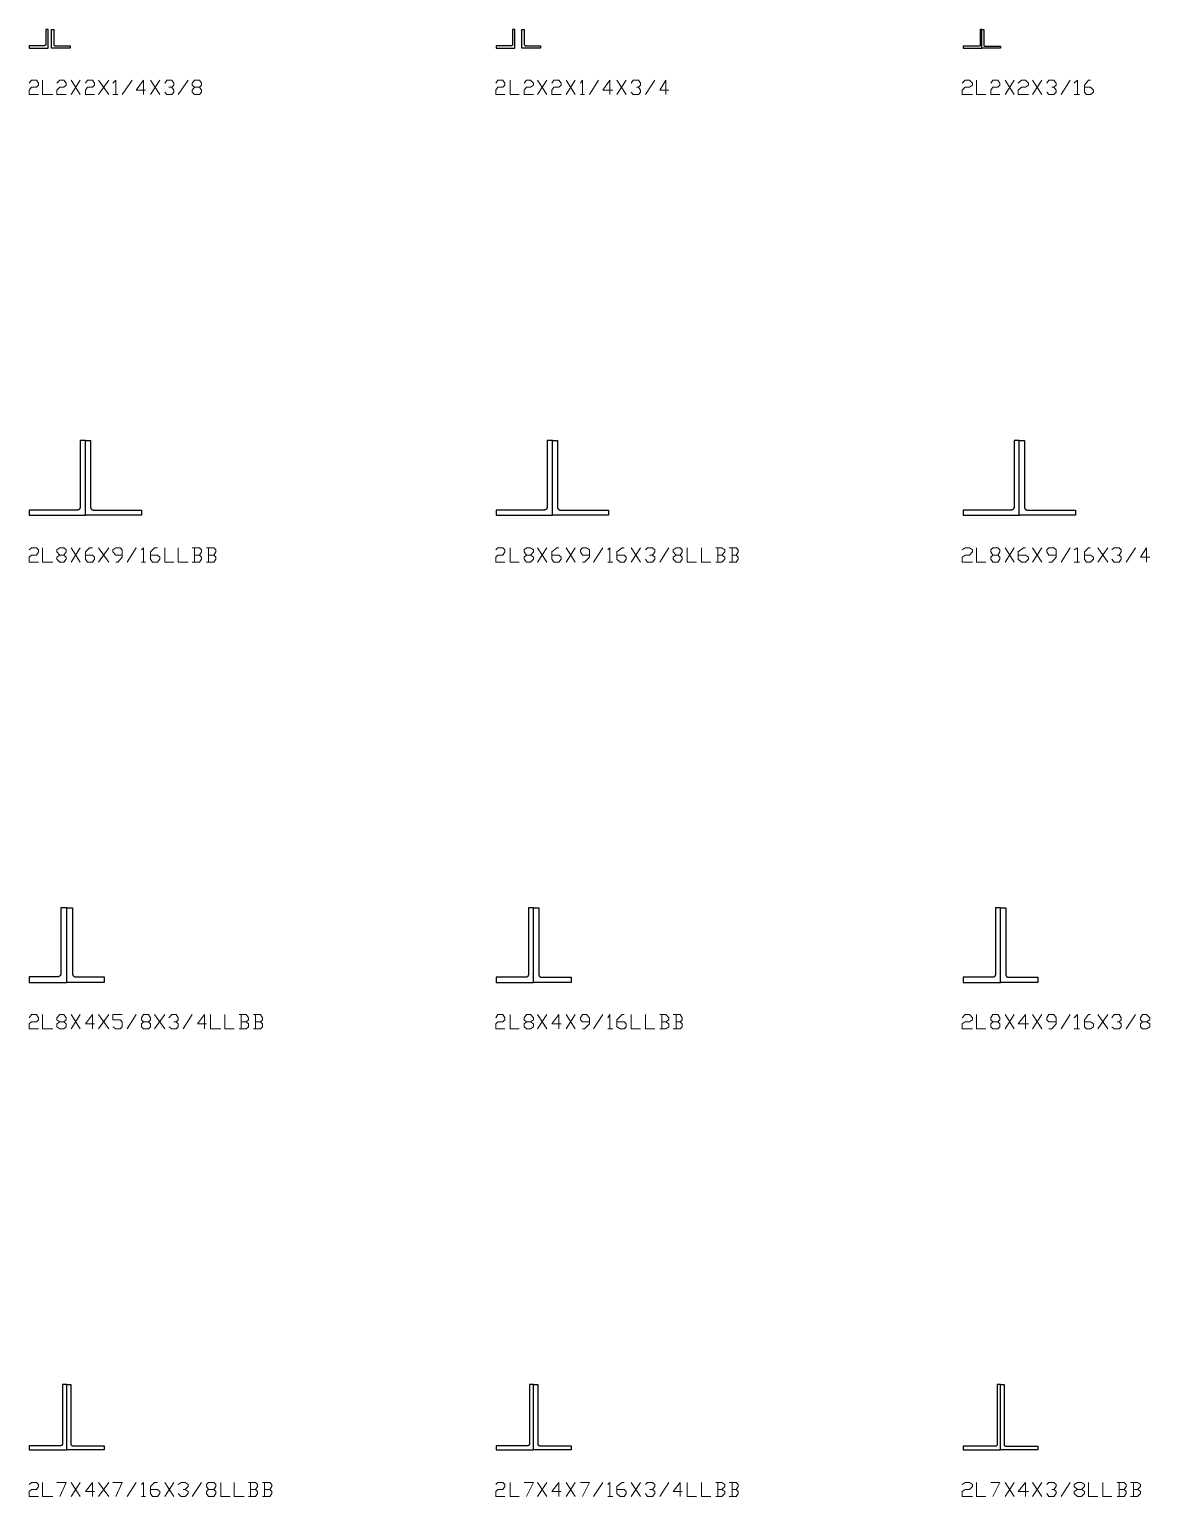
# Model space of a CAD drawing. Header units: inches. Extents: x 0 to 985, y -1555 to 12.
# Drawn here: x 750 to 870, y -555 to -398 of the extents above; entities that cross this region are included whole.
import ezdxf

# ---------------------------------------------------------------- set-up
doc = ezdxf.new("R2010")
doc.units = ezdxf.units.IN
doc.header["$MEASUREMENT"] = 0
doc.layers.add('AISC_STEEL', color=7, linetype='Continuous')

msp = doc.modelspace()

# ---------------------------------------------------------------- linework, layer by layer
at = {"color": 3, "lineweight": 0}
for points in [[(750, -403.76), (750.22, -403.43), (750.77, -403.43), (750.98, -403.76), (750.98, -403.98), (750.77, -404.19), (750.22, -404.19), (750, -404.52), (750, -404.96), (750.98, -404.96)], [(751.42, -403.43), (751.42, -404.96), (752.51, -404.96)], [(752.95, -403.76), (753.27, -403.43), (753.71, -403.43), (753.93, -403.76), (753.93, -403.98), (753.71, -404.19), (753.27, -404.19), (752.95, -404.52), (752.95, -404.96), (753.93, -404.96)], [(754.47, -404.96), (755.45, -403.43)], [(754.47, -403.43), (755.45, -404.96)], [(756, -403.76), (756.22, -403.43), (756.76, -403.43), (756.98, -403.76), (756.98, -403.98), (756.76, -404.19), (756.22, -404.19), (756, -404.52), (756, -404.96), (756.98, -404.96)], [(757.42, -404.96), (758.51, -403.43)], [(757.42, -403.43), (758.51, -404.96)], [(758.94, -403.76), (759.27, -403.43), (759.27, -404.96)], [(759.93, -404.96), (761.02, -403.43)], [(762.43, -404.52), (761.45, -404.52), (762.22, -403.43), (762.22, -404.96)], [(762.98, -404.96), (763.96, -403.43)], [(762.98, -403.43), (763.96, -404.96)], [(764.51, -403.76), (764.72, -403.43), (765.27, -403.43), (765.49, -403.76), (765.49, -403.98), (765.27, -404.19), (764.94, -404.19)], [(765.92, -404.96), (767.01, -403.43)], [(768.21, -404.19), (768.43, -404.52), (768.43, -404.74), (768.21, -404.96), (767.67, -404.96), (767.45, -404.74), (767.45, -404.52), (767.67, -404.19), (768.21, -404.19), (768.43, -403.98), (768.43, -403.76), (768.21, -403.43), (767.67, -403.43), (767.45, -403.76), (767.45, -403.98), (767.67, -404.19)], [(799.95, -403.76), (800.17, -403.43), (800.71, -403.43), (800.93, -403.76), (800.93, -403.98), (800.71, -404.19), (800.17, -404.19), (799.95, -404.52), (799.95, -404.96), (800.93, -404.96)], [(801.47, -403.43), (801.47, -404.96), (802.46, -404.96)], [(803, -403.76), (803.22, -403.43), (803.66, -403.43), (803.98, -403.76), (803.98, -403.98), (803.66, -404.19), (803.22, -404.19), (803, -404.52), (803, -404.96), (803.98, -404.96)], [(804.42, -404.96), (805.4, -403.43)], [(804.42, -403.43), (805.4, -404.96)], [(805.95, -403.76), (806.16, -403.43), (806.71, -403.43), (806.93, -403.76), (806.93, -403.98), (806.71, -404.19), (806.16, -404.19), (805.95, -404.52), (805.95, -404.96), (806.93, -404.96)], [(807.47, -404.96), (808.45, -403.43)], [(807.47, -403.43), (808.45, -404.96)], [(809, -403.76), (809.22, -403.43), (809.22, -404.96)], [(809.98, -404.96), (810.96, -403.43)], [(812.49, -404.52), (811.4, -404.52), (812.16, -403.43), (812.16, -404.96)], [(812.92, -404.96), (813.91, -403.43)], [(812.92, -403.43), (813.91, -404.96)], [(814.45, -403.76), (814.67, -403.43), (815.21, -403.43), (815.43, -403.76), (815.43, -403.98), (815.21, -404.19), (815, -404.19)], [(815.98, -404.96), (816.96, -403.43)], [(818.49, -404.52), (817.51, -404.52), (818.16, -403.43), (818.16, -404.96)], [(849.89, -403.76), (850.22, -403.43), (850.66, -403.43), (850.98, -403.76), (850.98, -403.98), (850.66, -404.19), (850.22, -404.19), (849.89, -404.52), (849.89, -404.96), (850.98, -404.96)], [(851.42, -403.43), (851.42, -404.96), (852.4, -404.96)], [(852.95, -403.76), (853.16, -403.43), (853.71, -403.43), (853.93, -403.76), (853.93, -403.98), (853.71, -404.19), (853.16, -404.19), (852.95, -404.52), (852.95, -404.96), (853.93, -404.96)], [(854.47, -404.96), (855.45, -403.43)], [(854.47, -403.43), (855.45, -404.96)], [(855.89, -403.76), (856.22, -403.43), (856.65, -403.43), (856.98, -403.76), (856.98, -403.98), (856.65, -404.19), (856.22, -404.19), (855.89, -404.52), (855.89, -404.96), (856.98, -404.96)], [(857.42, -404.96), (858.4, -403.43)], [(857.42, -403.43), (858.4, -404.96)], [(858.94, -403.76), (859.16, -403.43), (859.71, -403.43), (859.93, -403.76), (859.93, -403.98), (859.71, -404.19), (859.49, -404.19)], [(860.47, -404.96), (861.45, -403.43)], [(861.89, -403.76), (862.22, -403.43), (862.22, -404.96)], [(862.98, -404.19), (863.63, -404.19), (863.96, -404.52), (863.96, -404.74), (863.63, -404.96), (863.2, -404.96), (862.98, -404.74), (862.98, -403.98), (863.42, -403.43), (863.63, -403.43)], [(758.94, -404.96), (759.49, -404.96)], [(765.27, -404.19), (765.49, -404.52), (765.49, -404.74), (765.27, -404.96), (764.72, -404.96), (764.51, -404.74)], [(809, -404.96), (809.44, -404.96)], [(815.21, -404.19), (815.43, -404.52), (815.43, -404.74), (815.21, -404.96), (814.67, -404.96), (814.45, -404.74)], [(859.71, -404.19), (859.93, -404.52), (859.93, -404.74), (859.71, -404.96), (859.16, -404.96), (858.94, -404.74)], [(861.89, -404.96), (862.43, -404.96)], [(750, -453.7), (750.22, -453.48), (750.77, -453.48), (750.98, -453.7), (750.98, -453.92), (750.77, -454.25), (750.22, -454.25), (750, -454.47), (750, -455.01), (750.98, -455.01)], [(751.42, -453.48), (751.42, -455.01), (752.51, -455.01)], [(753.71, -454.25), (753.93, -454.47), (753.93, -454.68), (753.71, -455.01), (753.27, -455.01), (752.95, -454.68), (752.95, -454.47), (753.27, -454.25), (753.71, -454.25), (753.93, -453.92), (753.93, -453.7), (753.71, -453.48), (753.27, -453.48), (752.95, -453.7), (752.95, -453.92), (753.27, -454.25)], [(754.47, -455.01), (755.45, -453.48)], [(754.47, -453.48), (755.45, -455.01)], [(756, -454.25), (756.76, -454.25), (756.98, -454.47), (756.98, -454.68), (756.76, -455.01), (756.22, -455.01), (756, -454.68), (756, -453.92), (756.44, -453.48), (756.76, -453.48)], [(757.42, -455.01), (758.51, -453.48)], [(757.42, -453.48), (758.51, -455.01)], [(759.27, -455.01), (759.49, -455.01), (759.93, -454.47), (759.93, -453.7), (759.71, -453.48), (759.27, -453.48), (758.94, -453.7), (758.94, -453.92), (759.27, -454.25), (759.93, -454.25)], [(760.47, -455.01), (761.45, -453.48)], [(762, -453.7), (762.22, -453.48), (762.22, -455.01)], [(762.98, -454.25), (763.74, -454.25), (763.96, -454.47), (763.96, -454.68), (763.74, -455.01), (763.2, -455.01), (762.98, -454.68), (762.98, -453.92), (763.42, -453.48), (763.74, -453.48)], [(764.51, -453.48), (764.51, -455.01), (765.49, -455.01)], [(765.92, -453.48), (765.92, -455.01), (767.01, -455.01)], [(768.21, -454.25), (768.43, -453.92), (768.43, -453.7), (768.21, -453.48), (767.45, -453.48)], [(767.67, -453.48), (767.67, -455.01)], [(769.74, -454.25), (769.96, -453.92), (769.96, -453.7), (769.74, -453.48), (768.98, -453.48)], [(769.2, -453.48), (769.2, -455.01)], [(799.95, -453.7), (800.17, -453.48), (800.71, -453.48), (800.93, -453.7), (800.93, -453.92), (800.71, -454.25), (800.17, -454.25), (799.95, -454.47), (799.95, -455.01), (800.93, -455.01)], [(801.47, -453.48), (801.47, -455.01), (802.46, -455.01)], [(803.66, -454.25), (803.98, -454.47), (803.98, -454.68), (803.66, -455.01), (803.22, -455.01), (803, -454.68), (803, -454.47), (803.22, -454.25), (803.66, -454.25), (803.98, -453.92), (803.98, -453.7), (803.66, -453.48), (803.22, -453.48), (803, -453.7), (803, -453.92), (803.22, -454.25)], [(804.42, -455.01), (805.4, -453.48)], [(804.42, -453.48), (805.4, -455.01)], [(805.95, -454.25), (806.71, -454.25), (806.93, -454.47), (806.93, -454.68), (806.71, -455.01), (806.16, -455.01), (805.95, -454.68), (805.95, -453.92), (806.49, -453.48), (806.71, -453.48)], [(807.47, -455.01), (808.45, -453.48)], [(807.47, -453.48), (808.45, -455.01)], [(809.22, -455.01), (809.44, -455.01), (809.98, -454.47), (809.98, -453.7), (809.65, -453.48), (809.22, -453.48), (809, -453.7), (809, -453.92), (809.22, -454.25), (809.98, -454.25)], [(810.42, -455.01), (811.4, -453.48)], [(811.94, -453.7), (812.16, -453.48), (812.16, -455.01)], [(812.92, -454.25), (813.69, -454.25), (813.91, -454.47), (813.91, -454.68), (813.69, -455.01), (813.25, -455.01), (812.92, -454.68), (812.92, -453.92), (813.47, -453.48), (813.69, -453.48)], [(814.45, -455.01), (815.43, -453.48)], [(814.45, -453.48), (815.43, -455.01)], [(815.98, -453.7), (816.2, -453.48), (816.74, -453.48), (816.96, -453.7), (816.96, -453.92), (816.74, -454.25), (816.41, -454.25)], [(817.51, -455.01), (818.49, -453.48)], [(819.69, -454.25), (819.9, -454.47), (819.9, -454.68), (819.69, -455.01), (819.25, -455.01), (818.92, -454.68), (818.92, -454.47), (819.25, -454.25), (819.69, -454.25), (819.9, -453.92), (819.9, -453.7), (819.69, -453.48), (819.25, -453.48), (818.92, -453.7), (818.92, -453.92), (819.25, -454.25)], [(820.45, -453.48), (820.45, -455.01), (821.43, -455.01)], [(821.98, -453.48), (821.98, -455.01), (822.96, -455.01)], [(824.16, -454.25), (824.48, -453.92), (824.48, -453.7), (824.16, -453.48), (823.5, -453.48)], [(823.72, -453.48), (823.72, -455.01)], [(825.68, -454.25), (825.9, -453.92), (825.9, -453.7), (825.68, -453.48), (824.92, -453.48)], [(825.25, -453.48), (825.25, -455.01)], [(849.89, -453.7), (850.22, -453.48), (850.66, -453.48), (850.98, -453.7), (850.98, -453.92), (850.66, -454.25), (850.22, -454.25), (849.89, -454.47), (849.89, -455.01), (850.98, -455.01)], [(851.42, -453.48), (851.42, -455.01), (852.4, -455.01)], [(853.71, -454.25), (853.93, -454.47), (853.93, -454.68), (853.71, -455.01), (853.16, -455.01), (852.95, -454.68), (852.95, -454.47), (853.16, -454.25), (853.71, -454.25), (853.93, -453.92), (853.93, -453.7), (853.71, -453.48), (853.16, -453.48), (852.95, -453.7), (852.95, -453.92), (853.16, -454.25)], [(854.47, -455.01), (855.45, -453.48)], [(854.47, -453.48), (855.45, -455.01)], [(855.89, -454.25), (856.65, -454.25), (856.98, -454.47), (856.98, -454.68), (856.65, -455.01), (856.22, -455.01), (855.89, -454.68), (855.89, -453.92), (856.44, -453.48), (856.65, -453.48)], [(857.42, -455.01), (858.4, -453.48)], [(857.42, -453.48), (858.4, -455.01)], [(859.16, -455.01), (859.49, -455.01), (859.93, -454.47), (859.93, -453.7), (859.71, -453.48), (859.16, -453.48), (858.94, -453.7), (858.94, -453.92), (859.16, -454.25), (859.93, -454.25)], [(860.47, -455.01), (861.45, -453.48)], [(861.89, -453.7), (862.22, -453.48), (862.22, -455.01)], [(862.98, -454.25), (863.63, -454.25), (863.96, -454.47), (863.96, -454.68), (863.63, -455.01), (863.2, -455.01), (862.98, -454.68), (862.98, -453.92), (863.42, -453.48), (863.63, -453.48)], [(864.4, -455.01), (865.49, -453.48)], [(864.4, -453.48), (865.49, -455.01)], [(865.92, -453.7), (866.14, -453.48), (866.69, -453.48), (866.91, -453.7), (866.91, -453.92), (866.69, -454.25), (866.47, -454.25)], [(867.45, -455.01), (868.43, -453.48)], [(869.96, -454.47), (868.98, -454.47), (869.63, -453.48), (869.63, -455.01)], [(762, -455.01), (762.43, -455.01)], [(767.45, -455.01), (768.21, -455.01), (768.43, -454.68), (768.43, -454.47), (768.21, -454.25), (767.67, -454.25)], [(768.98, -455.01), (769.74, -455.01), (769.96, -454.68), (769.96, -454.47), (769.74, -454.25), (769.2, -454.25)], [(811.94, -455.01), (812.49, -455.01)], [(816.74, -454.25), (816.96, -454.47), (816.96, -454.68), (816.74, -455.01), (816.2, -455.01), (815.98, -454.68)], [(823.5, -455.01), (824.16, -455.01), (824.48, -454.68), (824.48, -454.47), (824.16, -454.25), (823.72, -454.25)], [(824.92, -455.01), (825.68, -455.01), (825.9, -454.68), (825.9, -454.47), (825.68, -454.25), (825.25, -454.25)], [(861.89, -455.01), (862.43, -455.01)], [(866.69, -454.25), (866.91, -454.47), (866.91, -454.68), (866.69, -455.01), (866.14, -455.01), (865.92, -454.68)], [(750, -503.76), (750.22, -503.43), (750.77, -503.43), (750.98, -503.76), (750.98, -503.98), (750.77, -504.19), (750.22, -504.19), (750, -504.41), (750, -504.96), (750.98, -504.96)], [(751.42, -503.43), (751.42, -504.96), (752.51, -504.96)], [(753.71, -504.19), (753.93, -504.41), (753.93, -504.74), (753.71, -504.96), (753.27, -504.96), (752.95, -504.74), (752.95, -504.41), (753.27, -504.19), (753.71, -504.19), (753.93, -503.98), (753.93, -503.76), (753.71, -503.43), (753.27, -503.43), (752.95, -503.76), (752.95, -503.98), (753.27, -504.19)], [(754.47, -504.96), (755.45, -503.43)], [(754.47, -503.43), (755.45, -504.96)], [(756.98, -504.41), (756, -504.41), (756.76, -503.43), (756.76, -504.96)], [(757.42, -504.96), (758.51, -503.43)], [(757.42, -503.43), (758.51, -504.96)], [(758.94, -504.74), (759.27, -504.96), (759.71, -504.96), (759.93, -504.74), (759.93, -504.19), (759.71, -503.98), (758.94, -503.98), (758.94, -503.43), (759.93, -503.43)], [(760.47, -504.96), (761.45, -503.43)], [(762.76, -504.19), (762.98, -504.41), (762.98, -504.74), (762.76, -504.96), (762.22, -504.96), (762, -504.74), (762, -504.41), (762.22, -504.19), (762.76, -504.19), (762.98, -503.98), (762.98, -503.76), (762.76, -503.43), (762.22, -503.43), (762, -503.76), (762, -503.98), (762.22, -504.19)], [(763.42, -504.96), (764.51, -503.43)], [(763.42, -503.43), (764.51, -504.96)], [(764.94, -503.76), (765.27, -503.43), (765.71, -503.43), (765.92, -503.76), (765.92, -503.98), (765.71, -504.19), (765.49, -504.19)], [(766.47, -504.96), (767.45, -503.43)], [(768.98, -504.41), (768, -504.41), (768.76, -503.43), (768.76, -504.96)], [(769.41, -503.43), (769.41, -504.96), (770.5, -504.96)], [(770.94, -503.43), (770.94, -504.96), (771.92, -504.96)], [(773.23, -504.19), (773.45, -503.98), (773.45, -503.76), (773.23, -503.43), (772.47, -503.43)], [(772.68, -503.43), (772.68, -504.96)], [(774.76, -504.19), (774.97, -503.98), (774.97, -503.76), (774.76, -503.43), (773.99, -503.43)], [(774.21, -503.43), (774.21, -504.96)], [(799.95, -503.76), (800.17, -503.43), (800.71, -503.43), (800.93, -503.76), (800.93, -503.98), (800.71, -504.19), (800.17, -504.19), (799.95, -504.41), (799.95, -504.96), (800.93, -504.96)], [(801.47, -503.43), (801.47, -504.96), (802.46, -504.96)], [(803.66, -504.19), (803.98, -504.41), (803.98, -504.74), (803.66, -504.96), (803.22, -504.96), (803, -504.74), (803, -504.41), (803.22, -504.19), (803.66, -504.19), (803.98, -503.98), (803.98, -503.76), (803.66, -503.43), (803.22, -503.43), (803, -503.76), (803, -503.98), (803.22, -504.19)], [(804.42, -504.96), (805.4, -503.43)], [(804.42, -503.43), (805.4, -504.96)], [(806.93, -504.41), (805.95, -504.41), (806.71, -503.43), (806.71, -504.96)], [(807.47, -504.96), (808.45, -503.43)], [(807.47, -503.43), (808.45, -504.96)], [(809.22, -504.96), (809.44, -504.96), (809.98, -504.41), (809.98, -503.76), (809.65, -503.43), (809.22, -503.43), (809, -503.76), (809, -503.98), (809.22, -504.19), (809.98, -504.19)], [(810.42, -504.96), (811.4, -503.43)], [(811.94, -503.76), (812.16, -503.43), (812.16, -504.96)], [(812.92, -504.19), (813.69, -504.19), (813.91, -504.41), (813.91, -504.74), (813.69, -504.96), (813.25, -504.96), (812.92, -504.74), (812.92, -503.98), (813.47, -503.43), (813.69, -503.43)], [(814.45, -503.43), (814.45, -504.96), (815.43, -504.96)], [(815.98, -503.43), (815.98, -504.96), (816.96, -504.96)], [(818.16, -504.19), (818.49, -503.98), (818.49, -503.76), (818.16, -503.43), (817.51, -503.43)], [(817.72, -503.43), (817.72, -504.96)], [(819.69, -504.19), (819.9, -503.98), (819.9, -503.76), (819.69, -503.43), (818.92, -503.43)], [(819.25, -503.43), (819.25, -504.96)], [(849.89, -503.76), (850.22, -503.43), (850.66, -503.43), (850.98, -503.76), (850.98, -503.98), (850.66, -504.19), (850.22, -504.19), (849.89, -504.41), (849.89, -504.96), (850.98, -504.96)], [(851.42, -503.43), (851.42, -504.96), (852.4, -504.96)], [(853.71, -504.19), (853.93, -504.41), (853.93, -504.74), (853.71, -504.96), (853.16, -504.96), (852.95, -504.74), (852.95, -504.41), (853.16, -504.19), (853.71, -504.19), (853.93, -503.98), (853.93, -503.76), (853.71, -503.43), (853.16, -503.43), (852.95, -503.76), (852.95, -503.98), (853.16, -504.19)], [(854.47, -504.96), (855.45, -503.43)], [(854.47, -503.43), (855.45, -504.96)], [(856.98, -504.41), (855.89, -504.41), (856.65, -503.43), (856.65, -504.96)], [(857.42, -504.96), (858.4, -503.43)], [(857.42, -503.43), (858.4, -504.96)], [(859.16, -504.96), (859.49, -504.96), (859.93, -504.41), (859.93, -503.76), (859.71, -503.43), (859.16, -503.43), (858.94, -503.76), (858.94, -503.98), (859.16, -504.19), (859.93, -504.19)], [(860.47, -504.96), (861.45, -503.43)], [(861.89, -503.76), (862.22, -503.43), (862.22, -504.96)], [(862.98, -504.19), (863.63, -504.19), (863.96, -504.41), (863.96, -504.74), (863.63, -504.96), (863.2, -504.96), (862.98, -504.74), (862.98, -503.98), (863.42, -503.43), (863.63, -503.43)], [(864.4, -504.96), (865.49, -503.43)], [(864.4, -503.43), (865.49, -504.96)], [(865.92, -503.76), (866.14, -503.43), (866.69, -503.43), (866.91, -503.76), (866.91, -503.98), (866.69, -504.19), (866.47, -504.19)], [(867.45, -504.96), (868.43, -503.43)], [(869.63, -504.19), (869.96, -504.41), (869.96, -504.74), (869.63, -504.96), (869.2, -504.96), (868.98, -504.74), (868.98, -504.41), (869.2, -504.19), (869.63, -504.19), (869.96, -503.98), (869.96, -503.76), (869.63, -503.43), (869.2, -503.43), (868.98, -503.76), (868.98, -503.98), (869.2, -504.19)], [(765.71, -504.19), (765.92, -504.41), (765.92, -504.74), (765.71, -504.96), (765.27, -504.96), (764.94, -504.74)], [(772.47, -504.96), (773.23, -504.96), (773.45, -504.74), (773.45, -504.41), (773.23, -504.19), (772.68, -504.19)], [(773.99, -504.96), (774.76, -504.96), (774.97, -504.74), (774.97, -504.41), (774.76, -504.19), (774.21, -504.19)], [(811.94, -504.96), (812.49, -504.96)], [(817.51, -504.96), (818.16, -504.96), (818.49, -504.74), (818.49, -504.41), (818.16, -504.19), (817.72, -504.19)], [(818.92, -504.96), (819.69, -504.96), (819.9, -504.74), (819.9, -504.41), (819.69, -504.19), (819.25, -504.19)], [(861.89, -504.96), (862.43, -504.96)], [(866.69, -504.19), (866.91, -504.41), (866.91, -504.74), (866.69, -504.96), (866.14, -504.96), (865.92, -504.74)], [(750, -553.7), (750.22, -553.48), (750.77, -553.48), (750.98, -553.7), (750.98, -553.92), (750.77, -554.25), (750.22, -554.25), (750, -554.47), (750, -555.01), (750.98, -555.01)], [(751.42, -553.48), (751.42, -555.01), (752.51, -555.01)], [(752.95, -553.48), (753.93, -553.48), (753.27, -555.01)], [(754.47, -555.01), (755.45, -553.48)], [(754.47, -553.48), (755.45, -555.01)], [(756.98, -554.47), (756, -554.47), (756.76, -553.48), (756.76, -555.01)], [(757.42, -555.01), (758.51, -553.48)], [(757.42, -553.48), (758.51, -555.01)], [(758.94, -553.48), (759.93, -553.48), (759.27, -555.01)], [(760.47, -555.01), (761.45, -553.48)], [(762, -553.7), (762.22, -553.48), (762.22, -555.01)], [(762.98, -554.25), (763.74, -554.25), (763.96, -554.47), (763.96, -554.68), (763.74, -555.01), (763.2, -555.01), (762.98, -554.68), (762.98, -553.92), (763.42, -553.48), (763.74, -553.48)], [(764.51, -555.01), (765.49, -553.48)], [(764.51, -553.48), (765.49, -555.01)], [(765.92, -553.7), (766.25, -553.48), (766.69, -553.48), (767.01, -553.7), (767.01, -553.92), (766.69, -554.25), (766.47, -554.25)], [(766.69, -554.25), (767.01, -554.47), (767.01, -554.68), (766.69, -555.01), (766.25, -555.01), (765.92, -554.68)], [(767.45, -555.01), (768.43, -553.48)], [(769.74, -554.25), (769.96, -554.47), (769.96, -554.68), (769.74, -555.01), (769.2, -555.01), (768.98, -554.68), (768.98, -554.47), (769.2, -554.25), (769.74, -554.25), (769.96, -553.92), (769.96, -553.7), (769.74, -553.48), (769.2, -553.48), (768.98, -553.7), (768.98, -553.92), (769.2, -554.25)], [(770.5, -553.48), (770.5, -555.01), (771.49, -555.01)], [(771.92, -553.48), (771.92, -555.01), (773.01, -555.01)], [(774.21, -554.25), (774.43, -553.92), (774.43, -553.7), (774.21, -553.48), (773.45, -553.48)], [(773.45, -555.01), (774.21, -555.01), (774.43, -554.68), (774.43, -554.47), (774.21, -554.25), (773.67, -554.25)], [(773.67, -553.48), (773.67, -555.01)], [(775.74, -554.25), (775.96, -553.92), (775.96, -553.7), (775.74, -553.48), (774.97, -553.48)], [(774.97, -555.01), (775.74, -555.01), (775.96, -554.68), (775.96, -554.47), (775.74, -554.25), (775.19, -554.25)], [(775.19, -553.48), (775.19, -555.01)], [(799.95, -553.7), (800.17, -553.48), (800.71, -553.48), (800.93, -553.7), (800.93, -553.92), (800.71, -554.25), (800.17, -554.25), (799.95, -554.47), (799.95, -555.01), (800.93, -555.01)], [(801.47, -553.48), (801.47, -555.01), (802.46, -555.01)], [(803, -553.48), (803.98, -553.48), (803.22, -555.01)], [(804.42, -555.01), (805.4, -553.48)], [(804.42, -553.48), (805.4, -555.01)], [(806.93, -554.47), (805.95, -554.47), (806.71, -553.48), (806.71, -555.01)], [(807.47, -555.01), (808.45, -553.48)], [(807.47, -553.48), (808.45, -555.01)], [(809, -553.48), (809.98, -553.48), (809.22, -555.01)], [(810.42, -555.01), (811.4, -553.48)], [(811.94, -553.7), (812.16, -553.48), (812.16, -555.01)], [(812.92, -554.25), (813.69, -554.25), (813.91, -554.47), (813.91, -554.68), (813.69, -555.01), (813.25, -555.01), (812.92, -554.68), (812.92, -553.92), (813.47, -553.48), (813.69, -553.48)], [(814.45, -555.01), (815.43, -553.48)], [(814.45, -553.48), (815.43, -555.01)], [(815.98, -553.7), (816.2, -553.48), (816.74, -553.48), (816.96, -553.7), (816.96, -553.92), (816.74, -554.25), (816.41, -554.25)], [(816.74, -554.25), (816.96, -554.47), (816.96, -554.68), (816.74, -555.01), (816.2, -555.01), (815.98, -554.68)], [(817.51, -555.01), (818.49, -553.48)], [(819.9, -554.47), (818.92, -554.47), (819.69, -553.48), (819.69, -555.01)], [(820.45, -553.48), (820.45, -555.01), (821.43, -555.01)], [(821.98, -553.48), (821.98, -555.01), (822.96, -555.01)], [(824.16, -554.25), (824.48, -553.92), (824.48, -553.7), (824.16, -553.48), (823.5, -553.48)], [(823.5, -555.01), (824.16, -555.01), (824.48, -554.68), (824.48, -554.47), (824.16, -554.25), (823.72, -554.25)], [(823.72, -553.48), (823.72, -555.01)], [(825.68, -554.25), (825.9, -553.92), (825.9, -553.7), (825.68, -553.48), (824.92, -553.48)], [(824.92, -555.01), (825.68, -555.01), (825.9, -554.68), (825.9, -554.47), (825.68, -554.25), (825.25, -554.25)], [(825.25, -553.48), (825.25, -555.01)], [(849.89, -553.7), (850.22, -553.48), (850.66, -553.48), (850.98, -553.7), (850.98, -553.92), (850.66, -554.25), (850.22, -554.25), (849.89, -554.47), (849.89, -555.01), (850.98, -555.01)], [(851.42, -553.48), (851.42, -555.01), (852.4, -555.01)], [(852.95, -553.48), (853.93, -553.48), (853.16, -555.01)], [(854.47, -555.01), (855.45, -553.48)], [(854.47, -553.48), (855.45, -555.01)], [(856.98, -554.47), (855.89, -554.47), (856.65, -553.48), (856.65, -555.01)], [(857.42, -555.01), (858.4, -553.48)], [(857.42, -553.48), (858.4, -555.01)], [(858.94, -553.7), (859.16, -553.48), (859.71, -553.48), (859.93, -553.7), (859.93, -553.92), (859.71, -554.25), (859.49, -554.25)], [(859.71, -554.25), (859.93, -554.47), (859.93, -554.68), (859.71, -555.01), (859.16, -555.01), (858.94, -554.68)], [(860.47, -555.01), (861.45, -553.48)], [(862.65, -554.25), (862.98, -554.47), (862.98, -554.68), (862.65, -555.01), (862.22, -555.01), (861.89, -554.68), (861.89, -554.47), (862.22, -554.25), (862.65, -554.25), (862.98, -553.92), (862.98, -553.7), (862.65, -553.48), (862.22, -553.48), (861.89, -553.7), (861.89, -553.92), (862.22, -554.25)], [(863.42, -553.48), (863.42, -555.01), (864.4, -555.01)], [(864.94, -553.48), (864.94, -555.01), (865.92, -555.01)], [(867.23, -554.25), (867.45, -553.92), (867.45, -553.7), (867.23, -553.48), (866.47, -553.48)], [(866.47, -555.01), (867.23, -555.01), (867.45, -554.68), (867.45, -554.47), (867.23, -554.25), (866.69, -554.25)], [(866.69, -553.48), (866.69, -555.01)], [(868.65, -554.25), (868.98, -553.92), (868.98, -553.7), (868.65, -553.48), (867.89, -553.48)], [(867.89, -555.01), (868.65, -555.01), (868.98, -554.68), (868.98, -554.47), (868.65, -554.25), (868.21, -554.25)], [(868.21, -553.48), (868.21, -555.01)], [(762, -555.01), (762.43, -555.01)], [(811.94, -555.01), (812.49, -555.01)]]:
    msp.add_lwpolyline(points, dxfattribs=at)
at = {"layer": 'AISC_STEEL'}
for points in [[(750, -400), (752, -400), (752, -398), (751.75, -398), (751.75, -399.62), (751.75, -399.64), (751.75, -399.66), (751.74, -399.67), (751.73, -399.69), (751.72, -399.7), (751.71, -399.71), (751.7, -399.72), (751.69, -399.73), (751.67, -399.74), (751.66, -399.75), (751.64, -399.75), (751.62, -399.75), (750, -399.75)], [(754.38, -400), (752.37, -400), (752.37, -398), (752.62, -398), (752.62, -399.62), (752.63, -399.64), (752.63, -399.66), (752.63, -399.67), (752.64, -399.69), (752.65, -399.7), (752.66, -399.71), (752.67, -399.72), (752.69, -399.73), (752.7, -399.74), (752.72, -399.75), (752.73, -399.75), (752.75, -399.75), (754.38, -399.75)], [(800, -400), (802, -400), (802, -398), (801.75, -398), (801.75, -399.62), (801.75, -399.64), (801.75, -399.66), (801.74, -399.67), (801.73, -399.69), (801.72, -399.7), (801.71, -399.71), (801.7, -399.72), (801.69, -399.73), (801.67, -399.74), (801.66, -399.75), (801.64, -399.75), (801.62, -399.75), (800, -399.75)], [(804.75, -400), (802.75, -400), (802.75, -398), (803, -398), (803, -399.62), (803, -399.64), (803, -399.66), (803.01, -399.67), (803.02, -399.69), (803.03, -399.7), (803.04, -399.71), (803.05, -399.72), (803.06, -399.73), (803.08, -399.74), (803.09, -399.75), (803.11, -399.75), (803.12, -399.75), (804.75, -399.75)], [(850, -400), (852, -400), (852, -398), (851.81, -398), (851.81, -399.72), (851.81, -399.73), (851.81, -399.74), (851.8, -399.75), (851.8, -399.76), (851.79, -399.78), (851.78, -399.78), (851.78, -399.79), (851.76, -399.8), (851.75, -399.8), (851.74, -399.81), (851.73, -399.81), (851.72, -399.81), (850, -399.81)], [(854, -400), (852, -400), (852, -398), (852.19, -398), (852.19, -399.72), (852.19, -399.73), (852.19, -399.74), (852.2, -399.75), (852.2, -399.76), (852.21, -399.78), (852.22, -399.78), (852.22, -399.79), (852.23, -399.8), (852.25, -399.8), (852.26, -399.81), (852.27, -399.81), (852.28, -399.81), (854, -399.81)], [(750, -450), (756, -450), (756, -442), (755.44, -442), (755.44, -449.16), (755.44, -449.18), (755.43, -449.21), (755.42, -449.24), (755.41, -449.27), (755.4, -449.3), (755.38, -449.32), (755.36, -449.34), (755.34, -449.36), (755.32, -449.38), (755.3, -449.4), (755.27, -449.41), (755.24, -449.42), (755.21, -449.43), (755.18, -449.44), (755.16, -449.44), (750, -449.44)], [(762, -450), (756, -450), (756, -442), (756.56, -442), (756.56, -449.16), (756.56, -449.18), (756.57, -449.21), (756.58, -449.24), (756.59, -449.27), (756.6, -449.3), (756.62, -449.32), (756.64, -449.34), (756.66, -449.36), (756.68, -449.38), (756.7, -449.4), (756.73, -449.41), (756.76, -449.42), (756.79, -449.43), (756.82, -449.44), (756.84, -449.44), (762, -449.44)], [(800, -450), (806, -450), (806, -442), (805.44, -442), (805.44, -449.16), (805.44, -449.18), (805.43, -449.21), (805.42, -449.24), (805.41, -449.27), (805.4, -449.3), (805.38, -449.32), (805.36, -449.34), (805.34, -449.36), (805.32, -449.38), (805.3, -449.4), (805.27, -449.41), (805.24, -449.42), (805.21, -449.43), (805.18, -449.44), (805.16, -449.44), (800, -449.44)], [(812, -450), (806, -450), (806, -442), (806.56, -442), (806.56, -449.16), (806.56, -449.18), (806.57, -449.21), (806.58, -449.24), (806.59, -449.27), (806.6, -449.3), (806.62, -449.32), (806.64, -449.34), (806.66, -449.36), (806.68, -449.38), (806.7, -449.4), (806.73, -449.41), (806.76, -449.42), (806.79, -449.43), (806.82, -449.44), (806.84, -449.44), (812, -449.44)], [(850, -450), (856, -450), (856, -442), (855.44, -442), (855.44, -449.16), (855.44, -449.18), (855.43, -449.21), (855.42, -449.24), (855.41, -449.27), (855.4, -449.3), (855.38, -449.32), (855.36, -449.34), (855.34, -449.36), (855.32, -449.38), (855.3, -449.4), (855.27, -449.41), (855.24, -449.42), (855.21, -449.43), (855.18, -449.44), (855.16, -449.44), (850, -449.44)], [(862, -450), (856, -450), (856, -442), (856.56, -442), (856.56, -449.16), (856.56, -449.18), (856.57, -449.21), (856.58, -449.24), (856.59, -449.27), (856.6, -449.3), (856.62, -449.32), (856.64, -449.34), (856.66, -449.36), (856.68, -449.38), (856.7, -449.4), (856.73, -449.41), (856.76, -449.42), (856.79, -449.43), (856.82, -449.44), (856.84, -449.44), (862, -449.44)], [(750, -500), (754, -500), (754, -492), (753.38, -492), (753.38, -499.06), (753.37, -499.09), (753.37, -499.12), (753.36, -499.15), (753.35, -499.18), (753.34, -499.2), (753.33, -499.23), (753.31, -499.25), (753.29, -499.27), (753.27, -499.29), (753.25, -499.31), (753.23, -499.33), (753.2, -499.34), (753.18, -499.35), (753.15, -499.36), (753.12, -499.37), (753.09, -499.37), (753.06, -499.38), (750, -499.38)], [(758, -500), (754, -500), (754, -492), (754.62, -492), (754.62, -499.06), (754.63, -499.09), (754.63, -499.12), (754.64, -499.15), (754.65, -499.18), (754.66, -499.2), (754.67, -499.23), (754.69, -499.25), (754.71, -499.27), (754.73, -499.29), (754.75, -499.31), (754.77, -499.33), (754.8, -499.34), (754.82, -499.35), (754.85, -499.36), (754.88, -499.37), (754.91, -499.37), (754.94, -499.38), (758, -499.38)], [(800, -500), (804, -500), (804, -492), (803.44, -492), (803.44, -499.16), (803.44, -499.18), (803.43, -499.21), (803.42, -499.24), (803.41, -499.27), (803.4, -499.3), (803.38, -499.32), (803.36, -499.34), (803.34, -499.36), (803.32, -499.38), (803.3, -499.4), (803.27, -499.41), (803.24, -499.42), (803.21, -499.43), (803.18, -499.44), (803.16, -499.44), (800, -499.44)], [(808, -500), (804, -500), (804, -492), (804.56, -492), (804.56, -499.16), (804.56, -499.18), (804.57, -499.21), (804.58, -499.24), (804.59, -499.27), (804.6, -499.3), (804.62, -499.32), (804.64, -499.34), (804.66, -499.36), (804.68, -499.38), (804.7, -499.4), (804.73, -499.41), (804.76, -499.42), (804.79, -499.43), (804.82, -499.44), (804.84, -499.44), (808, -499.44)], [(850, -500), (854, -500), (854, -492), (853.44, -492), (853.44, -499.16), (853.44, -499.18), (853.43, -499.21), (853.42, -499.24), (853.41, -499.27), (853.4, -499.3), (853.38, -499.32), (853.36, -499.34), (853.34, -499.36), (853.32, -499.38), (853.3, -499.4), (853.27, -499.41), (853.24, -499.42), (853.21, -499.43), (853.18, -499.44), (853.16, -499.44), (850, -499.44)], [(858, -500), (854, -500), (854, -492), (854.56, -492), (854.56, -499.16), (854.56, -499.18), (854.57, -499.21), (854.58, -499.24), (854.59, -499.27), (854.6, -499.3), (854.62, -499.32), (854.64, -499.34), (854.66, -499.36), (854.68, -499.38), (854.7, -499.4), (854.73, -499.41), (854.76, -499.42), (854.79, -499.43), (854.82, -499.44), (854.84, -499.44), (858, -499.44)], [(750, -550), (754, -550), (754, -543), (753.56, -543), (753.56, -549.34), (753.56, -549.37), (753.55, -549.4), (753.55, -549.43), (753.53, -549.45), (753.52, -549.48), (753.5, -549.5), (753.48, -549.52), (753.45, -549.53), (753.43, -549.55), (753.4, -549.55), (753.37, -549.56), (753.34, -549.56), (750, -549.56)], [(758, -550), (754, -550), (754, -543), (754.44, -543), (754.44, -549.34), (754.44, -549.37), (754.45, -549.4), (754.45, -549.43), (754.47, -549.45), (754.48, -549.48), (754.5, -549.5), (754.52, -549.52), (754.55, -549.53), (754.57, -549.55), (754.6, -549.55), (754.63, -549.56), (754.66, -549.56), (758, -549.56)], [(800, -550), (804, -550), (804, -543), (803.56, -543), (803.56, -549.34), (803.56, -549.37), (803.55, -549.4), (803.55, -549.43), (803.53, -549.45), (803.52, -549.48), (803.5, -549.5), (803.48, -549.52), (803.45, -549.53), (803.43, -549.55), (803.4, -549.55), (803.37, -549.56), (803.34, -549.56), (800, -549.56)], [(808, -550), (804, -550), (804, -543), (804.44, -543), (804.44, -549.34), (804.44, -549.37), (804.45, -549.4), (804.45, -549.43), (804.47, -549.45), (804.48, -549.48), (804.5, -549.5), (804.52, -549.52), (804.55, -549.53), (804.57, -549.55), (804.6, -549.55), (804.63, -549.56), (804.66, -549.56), (808, -549.56)], [(850, -550), (854, -550), (854, -543), (853.62, -543), (853.62, -549.44), (853.62, -549.46), (853.62, -549.49), (853.61, -549.51), (853.6, -549.53), (853.59, -549.55), (853.57, -549.57), (853.55, -549.59), (853.53, -549.6), (853.51, -549.61), (853.49, -549.62), (853.46, -549.62), (853.44, -549.62), (850, -549.62)], [(858, -550), (854, -550), (854, -543), (854.38, -543), (854.38, -549.44), (854.38, -549.46), (854.38, -549.49), (854.39, -549.51), (854.4, -549.53), (854.41, -549.55), (854.43, -549.57), (854.45, -549.59), (854.47, -549.6), (854.49, -549.61), (854.51, -549.62), (854.54, -549.62), (854.56, -549.62), (858, -549.62)]]:
    msp.add_lwpolyline(points, close=True, dxfattribs=at)

doc.saveas('drawing.dxf')
